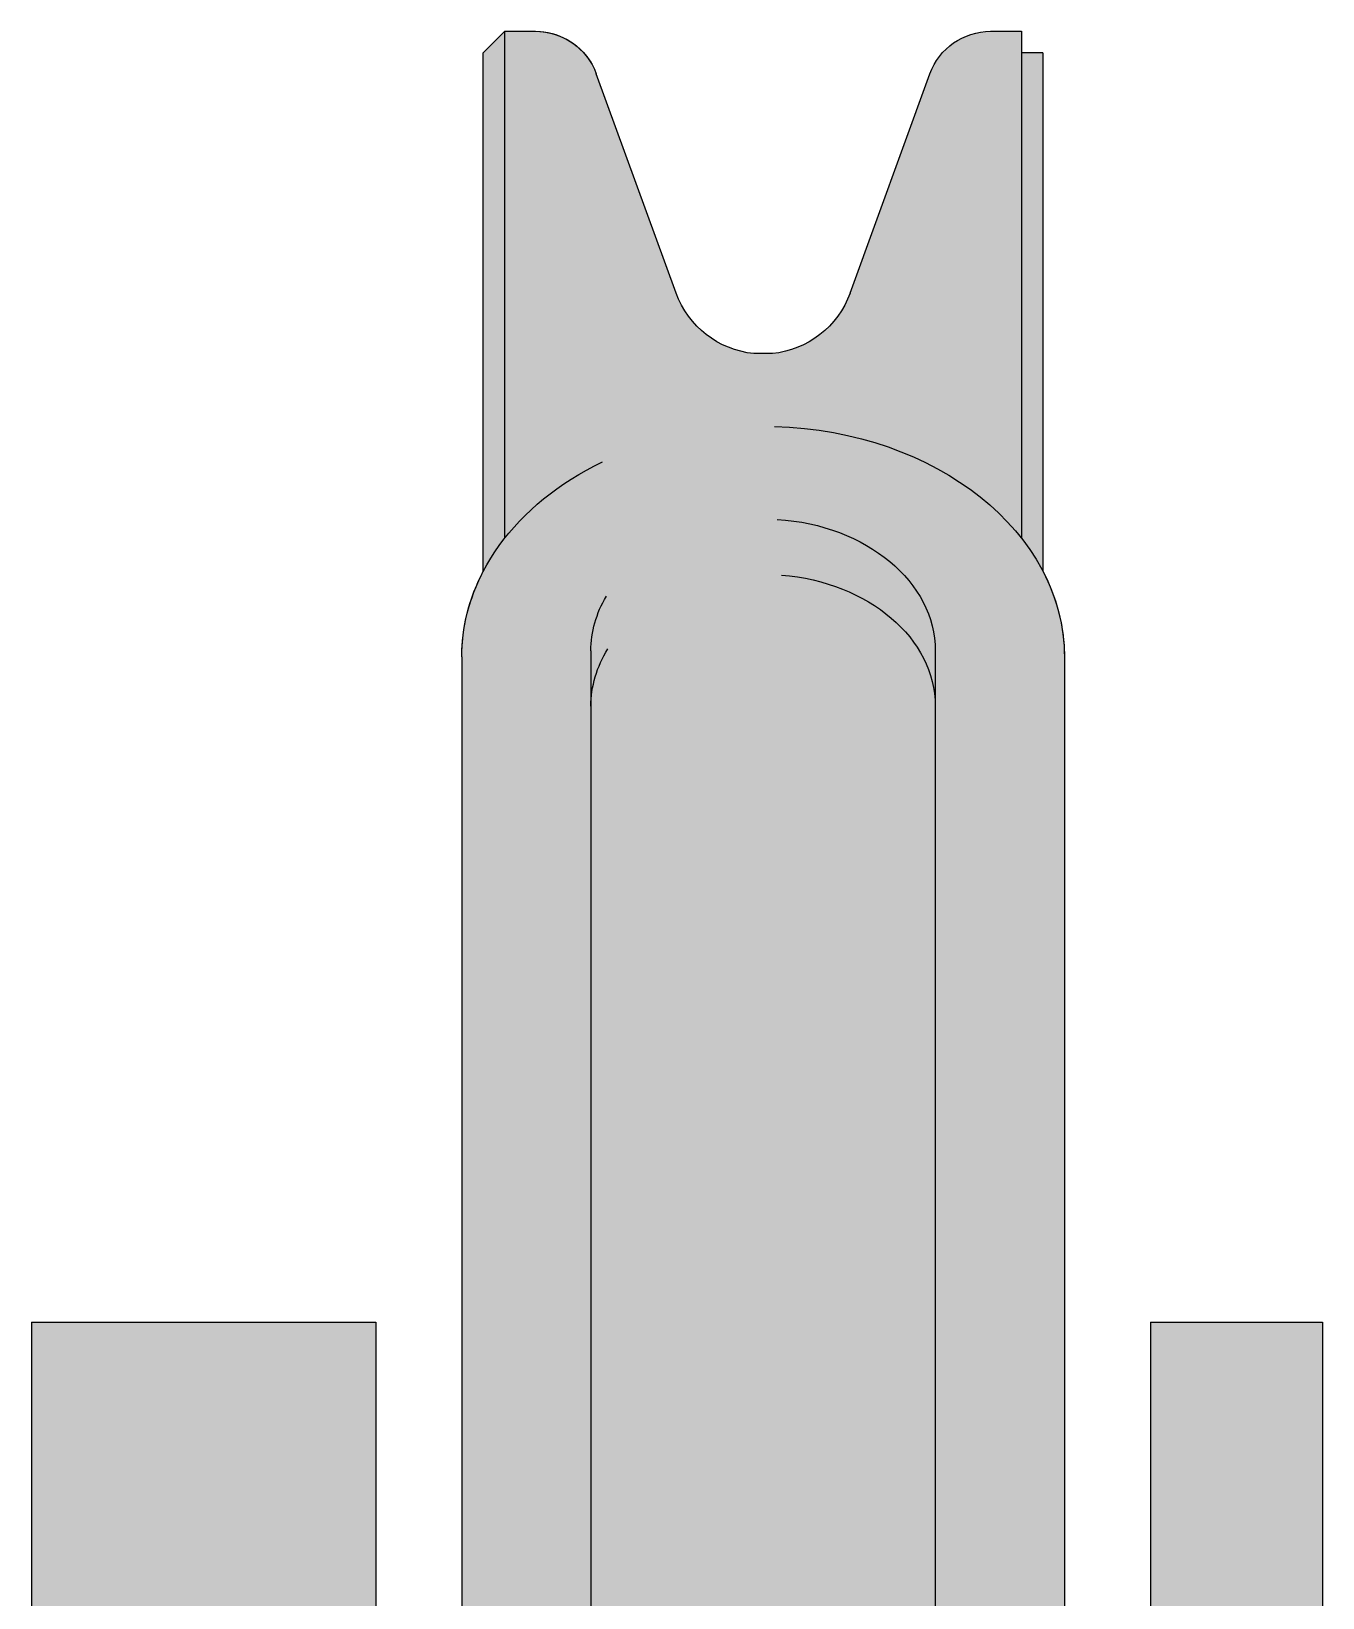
# Model space of a CAD drawing. Extents: x -1899985 to -450366, y 556196 to 2151267.
# Drawn here: x -1656309.2 to -1656214.9, y 570753.7 to 570868.1 of the extents above; entities that cross this region are included whole.
import ezdxf

# ---------------------------------------------------------------- set-up
doc = ezdxf.new("R2010")
doc.units = 0
doc.header["$LTSCALE"] = 1000
doc.header["$MEASUREMENT"] = 0
for name, color, linetype in [('5剖面线层', 2, 'Continuous'), ('A-LIN-V', 9, 'Continuous'), ('EWHS5T6M-2', 7, 'Continuous')]:
    doc.layers.add(name, color=color, linetype=linetype)

# ---------------------------------------------------------------- blocks, each defined once
blk = doc.blocks.new('zw$A4DD')
at = {"layer": '5剖面线层'}
h = blk.add_hatch(color=256, dxfattribs=at)
h.dxf.hatch_style = 1
edge = h.paths.add_edge_path()
edge.add_ellipse((33.09813320514877, 284.4568697157738), major_axis=(-13.99859999999995, 1.38080171e-08), ratio=0.9659258262890728, start_angle=5.840143224736362e-08, end_angle=21.78678964160328)
edge.add_line((20.09943323133484, 279.4382737407104), (20.09943323133484, 217.0065894142754))
edge.add_line((20.09943323133484, 217.0065894142754), (21.09933323133009, 216.0066894142765))
edge.add_line((21.09933323133373, 216.0066894142765), (22.52812179526518, 216.0066894142765))
edge.add_ellipse((22.52812179526518, 219.0063894142768), major_axis=(2.99970000000006, 0), ratio=1, start_angle=270.0000000000695, end_angle=339.9999999999912)
edge.add_line((25.3469177498373, 217.9804315903421), (29.05785902978096, 228.1761589619127))
edge.add_ellipse((33.09813323133494, 226.7056194142751), major_axis=(-4.299570000000191, 0), ratio=1, start_angle=316.3209643453162, end_angle=340.00000000002126, ccw=False)
edge.add_ellipse((33.11880952487627, 232.1966468274222), major_axis=(4.019580552825661, 0), ratio=1, start_angle=218.8545839475321, end_angle=270.02600712676)
edge.add_ellipse((33.11880952487627, 232.1966468274222), major_axis=(4.019580552825758, 0), ratio=1, start_angle=270.0260057953477, end_angle=320.7139271278186)
edge.add_ellipse((33.09813323133494, 226.7056194142751), major_axis=(-4.299570000000136, 0), ratio=1, start_angle=199.9999999999788, end_angle=223.2475467300871, ccw=False)
edge.add_line((37.13840743288529, 228.1761589619091), (40.84934871283258, 217.9804315903384))
edge.add_ellipse((43.6681446674047, 219.0063894142768), major_axis=(2.999700000000112, 0), ratio=1, start_angle=200.0000000000979, end_angle=270)
edge.add_line((43.6681446674047, 216.0066894142765), (45.09693323133613, 216.0066894142765))
edge.add_line((45.09693323133613, 216.0066894142765), (46.09683323133867, 217.0065894142754))
edge.add_line((46.09683323133504, 217.0065894142754), (46.09683323133504, 279.4382738091262))
edge.add_ellipse((33.09813320514877, 284.4568697157738), major_axis=(-13.99859999999993, 1.38117915e-08), ratio=0.9659258262890812, start_angle=158.213211045115, end_angle=180.000000054579)
edge.add_line((47.09673320514776, 284.4568697157738), (47.09673320486399, 333.1917560740112))
edge.add_line((47.09673320486763, 333.1917560740148), (47.09673321056834, 376.9111512425443))
edge.add_ellipse((33.09813321056936, 376.9111512425443), major_axis=(-13.99860000000034, -4.4111411e-09), ratio=0.7660444431189731, start_angle=180.0000000001257, end_angle=201.7867890554682)
edge.add_line((46.09683323133504, 380.8912368768797), (46.09683323133504, 404.9877894142773))
edge.add_line((46.09683323133504, 404.9877894142773), (45.09693323133613, 405.9876894142726))
edge.add_line((45.09693323133613, 405.9876894142726), (43.66814466740834, 405.9876894142726))
edge.add_ellipse((43.6681446674047, 402.9879894142721), major_axis=(2.999699999999982, 0), ratio=1, start_angle=90, end_angle=159.9999999999911)
edge.add_line((40.84934871283258, 404.013947238207), (37.13840743288529, 393.8182198666364))
edge.add_ellipse((33.09813323133494, 395.2887594142703), major_axis=(-4.299569999999969, 0), ratio=1, start_angle=455.7613402516656, end_angle=519.9999999999591, ccw=False)
edge.add_line((33.52974551641092, 391.0109079652066), (32.66652094625533, 391.0109079652102))
edge.add_ellipse((33.09813323133494, 395.2887594142739), major_axis=(-4.299569999999969, 0), ratio=1, start_angle=379.99999999997874, end_angle=444.2386597483344, ccw=False)
edge.add_line((29.0578590297846, 393.81821986664), (25.3469177498373, 404.0139472382106))
edge.add_ellipse((22.52812179526518, 402.9879894142759), major_axis=(2.999699999999982, 0), ratio=1, start_angle=20.00000000000884, end_angle=89.99999999993048)
edge.add_line((22.52812179526518, 405.9876894142726), (21.09933323133373, 405.9876894142726))
edge.add_line((21.09933323133373, 405.9876894142726), (21.09933323133373, 404.9877894142773))
edge.add_line((21.09933323133373, 404.9877894142773), (20.0994332313312, 404.9877894142773))
edge.add_line((20.09943323133484, 404.9877894142773), (20.09943323133484, 380.8912369212921))
edge.add_ellipse((33.09813321056936, 376.9111512425443), major_axis=(-13.99860000000001, -4.4111411e-09), ratio=0.7660444431189835, start_angle=338.2132104589558, end_angle=359.999999976451)
edge.add_line((19.09953321056673, 376.9111512425407), (19.09953320486602, 333.1917560740148))
edge.add_line((19.09953320486602, 333.1917560740112), (19.09953320488057, 330.9951894142797))
edge.add_line((19.09953320488057, 330.9951894142797), (19.09953320510976, 290.9991894142731))
edge.add_line((19.09953320510976, 290.9991894142731), (19.09953320514978, 284.4568697167015))
h = blk.add_hatch(color=252, dxfattribs=at)
h.dxf.hatch_style = 1
h.paths.add_polyline_path([(7.100733222083362, 218.762172825729), (7.100733239672987, 214.0077905273502), (7.100733231334742, 209.007389414277), (15.09993323133312, 209.007389414277), (15.09993322299488, 214.0077905273502), (15.09993322208174, 218.7621728257254), (15.09993323133312, 223.5059394142736), (17.09973323133454, 223.5059394142736), (17.09973323133454, 230.5052394142767), (15.09993322208174, 230.5052394142767), (15.09993322208174, 299.4983394142764), (16.09983323133565, 299.4983394142764), (16.09983323133565, 296.4986394142761), (16.59978323133328, 295.9986894142785), (17.09973323133454, 291.4991394142744), (17.59968323133944, 290.9991894142731), (19.09953320510976, 290.9991894142731), (19.09953320488057, 330.9951894142797), (17.5996832313358, 330.9951894142797), (17.09973323133454, 330.4952394142747), (16.59978323133328, 325.9956894142707), (16.09983323133565, 325.4957394142766), (15.09993322591254, 325.4957394142766), (15.09993323133312, 345.9936894142738), (7.100733231334742, 345.9936894142738), (7.100733222348932, 311.9970894142753), (7.100733222083362, 310.9971894142727), (7.100733222083362, 309.9972894142775), (7.100733222083362, 296.9985894142737)])
h.paths.add_polyline_path([(0.0014432313364523, 309.1973694142762), (0.0014432313364523, 297.7985094142787, 0.4142135623730951), (0.8013632313341075, 296.9985894142737), (7.100733222083362, 296.9985894142737), (7.100733222083362, 309.9972894142775), (0.8013632313341075, 309.9972894142775, 0.4142135623730951)])
h.paths.add_polyline_path([(0.0014432328425755, 318.4964394142771), (0.0014432313364523, 312.7970094142765, 0.4142135623730951), (0.8013632313341075, 311.9970894142753), (7.100733222348932, 311.9970894142753), (7.100733222854612, 324.995789414279), (0.8013632313341075, 324.9957894142753, 0.4142135622958358), (0.0014432313364523, 324.195869414274), (0.0014432307325478, 321.9260964163623), (0.0014432298266911, 318.4964394142735)])
h = blk.add_hatch(color=252, dxfattribs=at)
h.dxf.hatch_style = 1
h.paths.add_polyline_path([(51.09633322208174, 246.0036894142759), (51.09633322869195, 221.0061894142782), (67.09473322869235, 221.0061894142782), (67.09473322406484, 238.5044394142751), (67.09473322208214, 246.0036894142759), (67.09473322208214, 310.9971894142727), (67.09473323133352, 345.9936894142738), (51.09633323133675, 345.9936894142738), (51.09633322208174, 310.9971894142727), (51.09633322208174, 295.9986894142785)])
for p, q in [((20.09943323133484, 404.9877894142773), (21.09933323133373, 404.9877894142773)), ((32.66652094625533, 391.0109079652102), (33.52974551641092, 391.0109079652066))]:
    blk.add_line(p, q)
at = {"layer": 'EWHS5T6M-2', "color": 7, "linetype": 'Continuous'}
for p, q in [((22.52812179526518, 405.9876894142726), (21.09933323133373, 405.9876894142726)), ((21.09933323133373, 405.9876894142726), (21.09933323133373, 382.4346238817162)), ((22.52812179526518, 405.9876894142726), (21.09933323133373, 405.9876894142726)), ((21.09933323133373, 405.9876894142726), (21.09933323133373, 404.9877894142773)), ((45.09693323133613, 405.9876894142726), (43.6681446674047, 405.9876894142726)), ((45.09693323133613, 405.9876894142726), (43.6681446674047, 405.9876894142726)), ((45.09693323133613, 382.4346238741018), (45.09693323133613, 405.9876894142761)), ((46.09683323133504, 404.9877894142773), (45.09693323133613, 405.9876894142726)), ((46.09683323133504, 404.9877894142773), (45.09693323133613, 405.9876894142726)), ((20.09943323133484, 404.9877894142773), (20.09943323133484, 380.8912368894162)), ((20.09943323133484, 404.9877894142773), (20.09943323133484, 380.8912368894162)), ((46.09683323133504, 380.8912368768797), (46.09683323133504, 404.9877894142773)), ((46.09683323133504, 380.8912368768797), (46.09683323133504, 404.9877894142773)), ((29.0578590297846, 393.81821986664), (25.3469177498373, 404.0139472382143)), ((29.0578590297846, 393.81821986664), (25.3469177498373, 404.0139472382143)), ((37.13840743288529, 393.8182198666364), (40.84934871283258, 404.0139472382106)), ((25.09893321047639, 377.1976924996125), (25.09893320475385, 333.2882403218791)), ((41.09733321047679, 377.1976924996125), (41.09733320475425, 333.2882403218828)), ((19.09953321056673, 376.9111512425443), (19.09953320486602, 333.1917560740148)), ((19.09953321056673, 376.9111512425443), (19.09953320486602, 333.1917560740148)), ((47.09673321056834, 376.9111512425443), (47.09673320486763, 333.1917560740148)), ((47.09673321056834, 376.9111512425443), (47.09673320486763, 333.1917560740148)), ((15.09993323133312, 345.9936894142738), (7.100733231334742, 345.9936894142738)), ((7.100733231334742, 345.9936894142738), (7.100733222083362, 310.9971894142764)), ((15.09993323133312, 345.9936894142738), (7.100733231334742, 345.9936894142738)), ((7.100733231334742, 345.9936894142738), (7.100733222083362, 310.9971894142764)), ((15.09993323133312, 345.9936894142738), (15.09993322208174, 310.9971894142764)), ((15.09993323133312, 345.9936894142738), (15.09993322591254, 325.4957394142766)), ((51.09633323133675, 345.9936894142738), (51.09633322208174, 310.9971894142764)), ((67.09473323133352, 345.9936894142738), (51.09633323133675, 345.9936894142738)), ((51.09633323133675, 345.9936894142738), (51.09633322208174, 310.9971894142764)), ((67.09473323133352, 345.9936894142738), (51.09633323133675, 345.9936894142738)), ((67.09473323133352, 345.9936894142738), (67.09473322208214, 310.9971894142727)), ((67.09473323133352, 345.9936894142738), (67.09473322208214, 310.9971894142727)), ((19.09953320486602, 333.1917560740112), (19.09953320514978, 284.4568697157738)), ((19.09953320486602, 333.1917560740112), (19.09953320514978, 284.4568697157738)), ((25.09893320475385, 333.2882403218791), (25.09893320503397, 284.3414936048794)), ((41.09733320475425, 333.2882403218755), (41.09733320503436, 284.3414936048794)), ((47.09673320486763, 333.1917560740112), (47.09673320514776, 284.4568697157738)), ((47.09673320486763, 333.1917560740112), (47.09673320514776, 284.4568697157738))]:
    blk.add_line(p, q, dxfattribs=at)
for centre, radius, start, end in [((22.52812179526518, 402.9879894142759), 2.999699999999982, 20.00000000001598, 90), ((22.52812179526518, 402.9879894142759), 2.999699999999982, 20.00000000001598, 90), ((43.6681446674047, 402.9879894142721), 2.999699999999982, 90, 159.999999999984), ((43.6681446674047, 402.9879894142759), 2.99969999999989, 90, 148.6539019753614), ((33.09813323133494, 395.2887594142739), 4.299569999999969, 200.0000000000159, 264.2386597487251), ((33.09813323133494, 395.2887594142739), 4.299569999999969, 200.0000000000159, 264.2386597487251), ((33.09813323133494, 395.2887594142703), 4.299569999999969, 275.761340251275, 339.999999999984)]:
    blk.add_arc(centre, radius, start, end, dxfattribs=at)
for centre, major_axis, ratio, start_param, end_param in [((33.09813321056936, 376.9111512425443), (-13.99860000000001, -4.4111411e-09), 0.7660444431189835, 4.750321489177927, 6.283185306768237), ((33.09813321056936, 376.9111512425443), (-13.99860000000034, -4.4111411e-09), 0.7660444431189731, 3.141592653591647, 4.150051445725736), ((33.09813321047841, 377.1976924996125), (-7.999200000000001, -2.5215084e-09), 0.7660444431189488, 4.794697985126886, 6.283185307179521), ((33.09813321056936, 376.9111512425443), (-13.99860000000001, -4.4111411e-09), 0.7660444431189835, 5.90293409624883, 6.283185306768577), ((33.09813321056936, 376.9111512425443), (-13.99860000000034, -4.4111411e-09), 0.7660444431189731, 3.141592653591986, 3.521843856045181), ((33.09813321128968, 374.6267991759087), (-7.999199999999951, -2.5210644e-09), 0.7660444431189882, 4.8196325618118, 6.283185307180189), ((33.09813321047841, 377.1976924996125), (-7.999200000000388, -2.5203983e-09), 0.7660444431189414, 3.141592653593178, 3.568787526168988), ((33.09813321128968, 374.6267991759087), (-7.999200000000388, -2.5203983e-09), 0.7660444431189397, 3.141592653593178, 3.590006801915758)]:
    blk.add_ellipse(centre, major_axis=major_axis, ratio=ratio, start_param=start_param, end_param=end_param, dxfattribs=at)
blk = doc.blocks.new('5555rrrrrrrrrrr')
at = {"xscale": -1.571585729816195, "yscale": 1.571585729816195, "zscale": 1.571585729816195, "rotation": 1.047162356826448e-10}
blk.add_blockref('zw$A4DD', (-1628218.349066917, 570265.096629761), dxfattribs=at)

msp = doc.modelspace()

# ---------------------------------------------------------------- block references
at = {"layer": 'A-LIN-V'}
msp.add_blockref('5555rrrrrrrrrrr', (-27985.39967759955, -35.03928341169376), dxfattribs=at)

doc.saveas('drawing.dxf')
